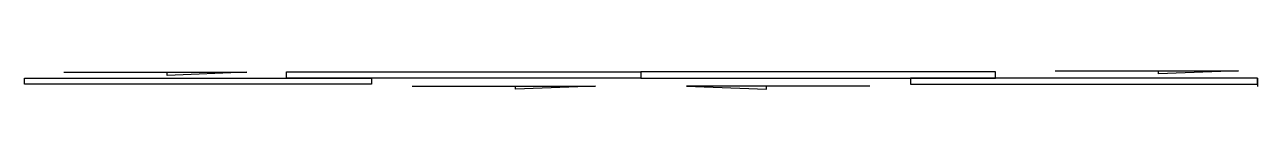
# Model space of a CAD drawing. Header units: millimetres. Extents: x 0 to 2900, y -12 to 32.
import ezdxf

# ---------------------------------------------------------------- set-up
doc = ezdxf.new("R2010")
doc.units = ezdxf.units.MM
doc.layers.add('Sunac_Gridline_Glass', color=134, linetype='Continuous')

msp = doc.modelspace()

# ---------------------------------------------------------------- linework, layer by layer
at = {"layer": 'Sunac_Gridline_Glass'}
for p, q in [((616.2, 14), (616.2, 29.4)), ((616.2, 29.4), (1450, 29.4)), ((1450, 29.4), (1450, 14)), ((2283.8, 29.4), (1450, 29.4)), ((2283.8, 14), (2283.8, 29.4)), ((2424.3, 31.7), (2855.4, 31.7)), ((2855.4, 31.7), (2667.3, 24.4)), ((2667.3, 24.4), (2667.3, 31.7)), ((0, 0), (0, 14)), ((0, 14), (815.6, 14)), ((815.6, 0), (0, 0)), ((91.9, 28.1), (523, 28.1)), ((523, 28.1), (335, 20.9)), ((335, 20.9), (335, 28.1)), ((1450, 14), (616.2, 14)), ((815.6, 14), (815.6, 0)), ((1450, 14), (2283.8, 14)), ((2084.4, 14), (2084.4, 0)), ((2900, 14), (2084.4, 14)), ((2900, 14), (2900, -5.5)), ((2900, 0), (2900, 14)), ((911.6, -4.6), (1342.6, -4.6)), ((1342.6, -4.6), (1154.6, -11.8)), ((1154.6, -11.8), (1154.6, -4.6)), ((1988.4, -4.6), (1557.4, -4.6)), ((1557.4, -4.6), (1745.4, -11.8)), ((1745.4, -11.8), (1745.4, -4.6)), ((2084.4, 0), (2900, 0))]:
    msp.add_line(p, q, dxfattribs=at)

doc.saveas('drawing.dxf')
